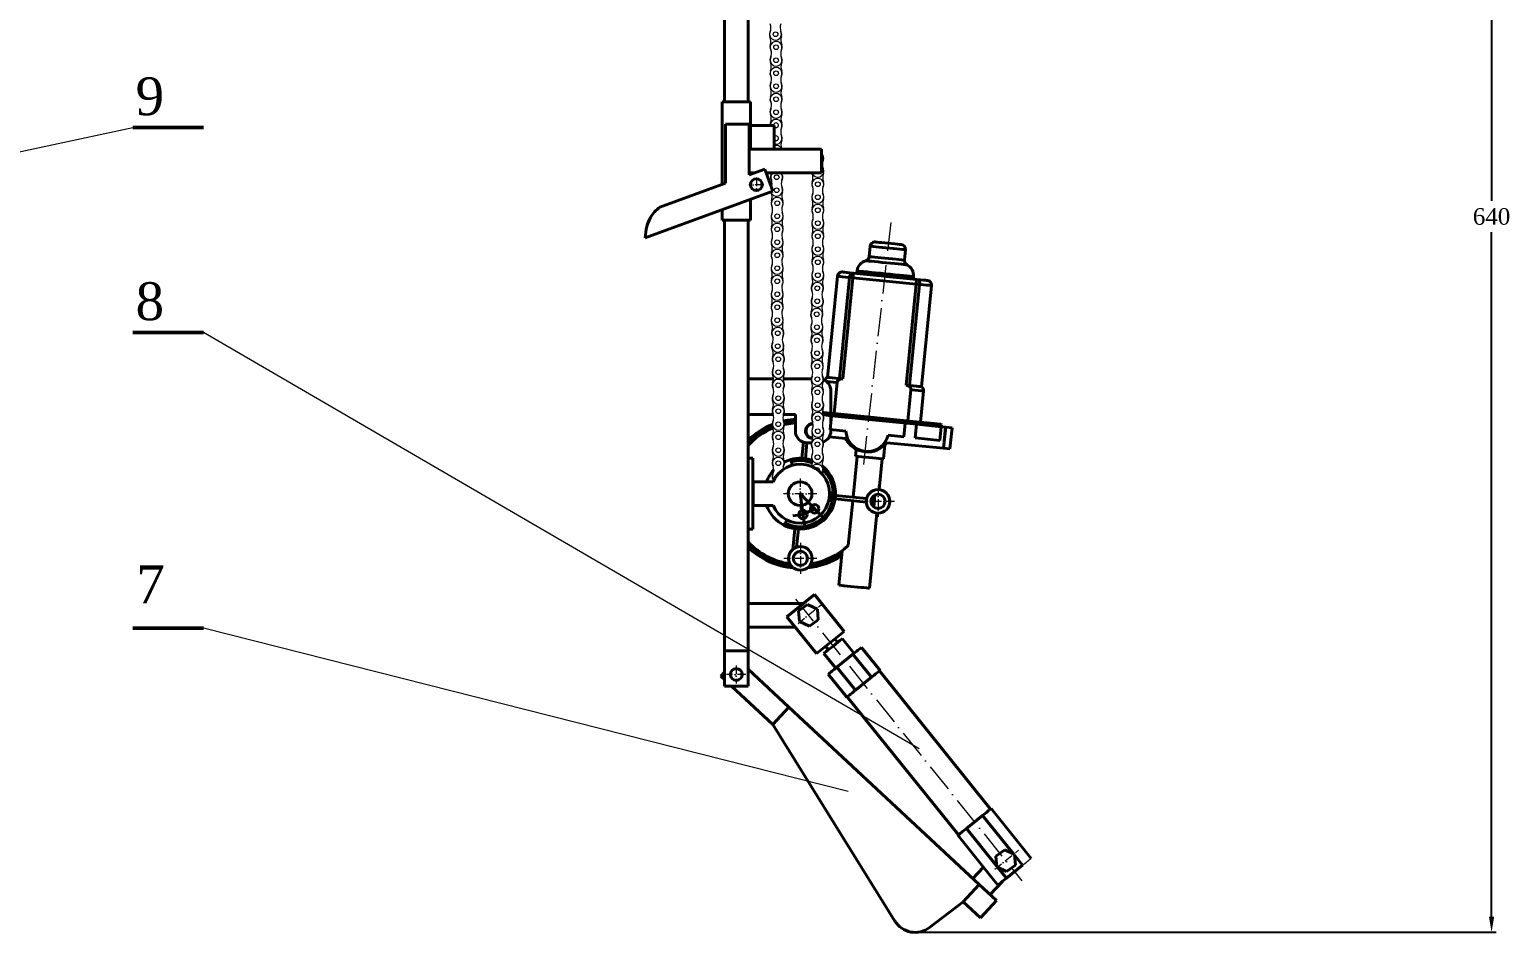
# Model space of a CAD drawing. Header units: millimetres. Extents: x -535 to 3636, y 24 to 870.
# Drawn here: x 1541.6 to 1854.7, y 413.3 to 604.3 of the extents above; entities that cross this region are included whole.
import ezdxf

# ---------------------------------------------------------------- set-up
doc = ezdxf.new("R2010")
doc.units = ezdxf.units.MM
doc.header["$PDMODE"] = 1
doc.header["$PDSIZE"] = -1
doc.linetypes.add('ACAD_ISO10W100', pattern=[18, 12, -3, 0, -3])
doc.linetypes.add('CENTERX2', pattern=[20.32, 12.7, -2.54, 2.54, -2.54])
doc.styles.get("Standard").update_dxf_attribs({"font": 'times_0.ttf'})
doc.dimstyles.new('ISO-25', dxfattribs={"dimtxt": 2.5, "dimasz": 2.5, "dimexe": 1.25, "dimexo": 0.625, "dimtad": 1, "dimtxsty": 'Standard', "dimcen": 2.5, "dimadec": 0, "dimazin": 0, "dimtfac": 1, "dimtmove": 0, "dimatfit": 3, "dimfxl": 1, "dimarcsym": 0})

# ---------------------------------------------------------------- blocks, each defined once
blk = doc.blocks.new('*D4')
at = {"color": 0, "lineweight": -2}
for p, q in [((1740.83, 716.11), (1851.76, 716.11)), ((1850.76, 712.8), (1850.76, 568.02)), ((1850.76, 416.62), (1850.76, 561.41)), ((1729.45, 413.32), (1851.76, 413.32))]:
    blk.add_line(p, q, dxfattribs=at)
at = {"color": 0, "lineweight": 15}
for points in [[(1850.21, 712.8), (1851.31, 712.8), (1850.76, 716.11)], [(1850.21, 416.62), (1851.31, 416.62), (1850.76, 413.32)]]:
    blk.add_solid(points, dxfattribs=at)
at = {"layer": 'Defpoints', "color": 0, "lineweight": 15}
for p in [(1739.83, 716.11), (1728.45, 413.32), (1850.76, 413.32)]:
    blk.add_point(p, dxfattribs=at)
at = {"color": 0, "lineweight": 15, "insert": (1850.76, 564.71), "char_height": 3.5, "attachment_point": 5}
blk.add_mtext('640', dxfattribs=at)

msp = doc.modelspace()

# ---------------------------------------------------------------- linework, layer by layer
at = {"color": 7, "linetype": 'Continuous', "lineweight": 40}
for p, q in [((1688.5463, 588.9556), (1688.5463, 712.8553)), ((1693.5463, 588.9556), (1693.5463, 647.8553)), ((1688.0463, 571.4772), (1688.0463, 588.9556)), ((1694.0463, 588.9556), (1688.0463, 588.9556)), ((1694.0463, 583.9556), (1694.0463, 588.9556)), ((1688.7963, 571.7502), (1688.7963, 584.2502)), ((1688.7963, 584.2502), (1693.7963, 584.2502)), ((1693.7963, 584.2502), (1693.7963, 573.5701)), ((1694.0463, 583.9556), (1694.0463, 578.9556)), ((1694.0463, 583.9556), (1699.0463, 583.9556)), ((1699.0463, 578.9556), (1699.0463, 583.9556)), ((1694.0463, 578.9556), (1699.0463, 578.9556)), ((1709.0463, 578.9556), (1699.0463, 578.9556)), ((1709.0463, 578.9556), (1709.0463, 573.9556)), ((1693.7963, 573.5701), (1697.0581, 574.7573)), ((1694.8555, 573.9556), (1694.0463, 573.9556)), ((1694.0463, 573.6611), (1694.0463, 573.9556)), ((1698.7682, 570.0588), (1697.0581, 574.7573)), ((1709.0463, 573.9556), (1697.3499, 573.9556)), ((1698.7682, 570.0588), (1671.7963, 560.2418)), ((1674.8763, 566.6837), (1688.7963, 571.7502)), ((1694.0463, 563.9556), (1694.0463, 568.3402)), ((1688.0463, 563.9556), (1688.0463, 566.1563)), ((1694.0463, 563.9556), (1688.0463, 563.9556)), ((1688.5463, 472.8553), (1688.5463, 563.9556)), ((1693.5463, 472.8553), (1693.5463, 563.9556)), ((1719.3683, 558.4396), (1719.1484, 556.2323)), ((1726.6115, 555.4889), (1726.8314, 557.6963)), ((1712.4553, 552.0936), (1710.3244, 530.6994)), ((1712.8583, 530.447), (1714.9892, 551.8412)), ((1715.7309, 551.7673), (1713.6, 530.3732)), ((1729.0812, 550.4376), (1715.7309, 551.7673)), ((1715.83, 552.7624), (1720.7638, 552.271)), ((1716.5855, 553.2022), (1716.5595, 552.941)), ((1724.2466, 551.9241), (1729.1803, 551.4327)), ((1728.5004, 551.7516), (1728.5264, 552.0129)), ((1726.9504, 529.0434), (1729.0812, 550.4376)), ((1729.8229, 550.3637), (1727.692, 528.9696)), ((1730.2259, 528.7172), (1732.3568, 550.1113)), ((1698.8986, 530.3553), (1693.5463, 530.3553)), ((1706.8932, 530.3553), (1700.9658, 530.3553)), ((1712.4016, 529.6222), (1711.7441, 523.0209)), ((1711.0463, 527.8553), (1711.0463, 523.0904)), ((1727.977, 528.0709), (1727.3196, 521.4696)), ((1729.9802, 521.2046), (1730.6377, 527.8059)), ((1709.5812, 523.2363), (1709.5317, 522.7388)), ((1711.7437, 523.0209), (1709.5812, 523.2363)), ((1711.7441, 523.0209), (1718.7857, 522.3196)), ((1698.8215, 522.8553), (1693.5463, 522.8553)), ((1703.5463, 522.8553), (1701.043, 522.8553)), ((1703.5463, 519.3553), (1703.5463, 522.8553)), ((1709.5317, 522.7388), (1711.2151, 522.5711)), ((1711.2151, 522.5711), (1710.9273, 519.6824)), ((1711.0463, 522.5879), (1711.0463, 520.8773)), ((1718.9849, 521.7972), (1711.2151, 522.5711)), ((1728.4877, 521.3532), (1718.7857, 522.3196)), ((1728.4381, 520.8557), (1718.9849, 521.7972)), ((1726.7548, 521.0233), (1726.467, 518.1346)), ((1728.4381, 520.8557), (1728.4877, 521.3532)), ((1729.1763, 520.7821), (1728.4381, 520.8557)), ((1732.9168, 520.9121), (1728.4877, 521.3532)), ((1729.1763, 520.7821), (1728.8885, 517.8934)), ((1734.3463, 520.2672), (1729.1763, 520.7821)), ((1732.8673, 520.4145), (1732.9168, 520.9121)), ((1734.0585, 517.3785), (1734.3463, 520.2672)), ((1734.4084, 520.261), (1734.458, 520.7586)), ((1735.3055, 520.1717), (1734.4084, 520.261)), ((1734.8595, 515.6938), (1735.3055, 520.1717)), ((1734.8874, 515.691), (1735.3334, 520.1689)), ((1735.3334, 520.1689), (1735.3055, 520.1717)), ((1736.685, 520.0343), (1735.3334, 520.1689)), ((1736.239, 515.5564), (1736.685, 520.0343)), ((1705.2533, 516.9844), (1704.9156, 513.5936)), ((1705.6619, 513.5193), (1705.9942, 516.8559)), ((1706.9386, 516.8553), (1706.0463, 516.8553)), ((1714.1646, 517.7551), (1710.7079, 518.0994)), ((1710.9273, 519.6824), (1714.2414, 519.3523)), ((1711.0463, 519.6705), (1711.0463, 519.3553)), ((1734.8595, 515.6938), (1722.9132, 516.8837)), ((1726.467, 518.1346), (1723.1529, 518.4647)), ((1728.8885, 517.8934), (1734.0585, 517.3785)), ((1694.5463, 513.6027), (1693.5463, 513.6027)), ((1694.5463, 513.6027), (1694.5463, 498.6027)), ((1715.7634, 505.3623), (1716.623, 513.9929)), ((1716.252, 514.0299), (1716.3805, 515.3197)), ((1722.1722, 513.4402), (1722.4663, 516.3937)), ((1734.8874, 515.691), (1734.8595, 515.6938)), ((1736.239, 515.5564), (1734.8874, 515.691)), ((1702.7064, 512.8565), (1702.575, 513.339)), ((1702.9035, 512.1329), (1702.7064, 512.8565)), ((1721.2744, 506.9489), (1721.9234, 513.465)), ((1698.8181, 508.6027), (1694.6296, 508.6027)), ((1694.6296, 508.6027), (1694.6296, 503.6027)), ((1711.9629, 504.9871), (1710.7172, 505.1112)), ((1710.7656, 505.4832), (1712.0094, 505.3594)), ((1710.7915, 505.8575), (1712.0372, 505.7334)), ((1711.9629, 504.9871), (1718.5299, 504.3331)), ((1718.6042, 505.0794), (1712.0372, 505.7334)), ((1714.7412, 495.0998), (1715.689, 504.616)), ((1694.6296, 503.6027), (1698.8181, 503.6027)), ((1719.1979, 486.1004), (1720.7788, 501.9735)), ((1694.5463, 498.6027), (1693.5463, 498.6027)), ((1701.1864, 499.3974), (1701.4104, 499.8444)), ((1701.4104, 499.8444), (1701.7464, 500.515)), ((1703.4308, 498.6861), (1702.995, 494.3109)), ((1703.7941, 494.7667), (1704.1771, 498.6118)), ((1713.456, 494.0355), (1712.7299, 486.7446)), ((1693.5463, 482.8553), (1705.2249, 482.8553)), ((1701.7362, 480.051), (1707.5817, 484.7499)), ((1706.1041, 482.6562), (1704.2109, 481.3336)), ((1708.1961, 481.6779), (1706.1041, 482.6562)), ((1713.8469, 476.9559), (1707.5817, 484.7499)), ((1708.0014, 472.2569), (1701.7362, 480.051)), ((1704.2109, 481.3336), (1704.4097, 479.0328)), ((1706.5016, 478.0545), (1708.3948, 479.377)), ((1708.3948, 479.377), (1708.1961, 481.6779)), ((1693.5463, 477.8553), (1703.5011, 477.8553)), ((1704.4097, 479.0328), (1706.5016, 478.0545)), ((1708.0014, 472.2569), (1713.8469, 476.9559)), ((1693.5463, 472.8553), (1688.5463, 472.8553)), ((1688.5463, 472.8553), (1688.5463, 465.3553)), ((1693.5463, 472.8553), (1693.5463, 465.3553)), ((1709.9499, 473.8233), (1710.5387, 473.0909)), ((1712.4872, 474.6572), (1711.8984, 475.3896)), ((1715.9675, 472.3227), (1713.4614, 475.4404)), ((1717.5263, 473.5758), (1721.4421, 468.7046)), ((1709.5644, 472.3077), (1712.0705, 469.1901)), ((1712.3203, 469.391), (1715.7177, 472.1219)), ((1715.7177, 472.1219), (1719.6335, 467.2506)), ((1688.5463, 468.3185), (1687.7727, 467.4878)), ((1687.7727, 467.4878), (1688.5463, 466.7673)), ((1693.5463, 468.9434), (1702.1574, 460.9242)), ((1710.5117, 467.9371), (1714.4275, 463.0658)), ((1712.3203, 469.391), (1716.2361, 464.5197)), ((1716.2361, 464.5197), (1719.6335, 467.2506)), ((1744.8394, 439.3987), (1721.3447, 468.6262)), ((1693.5463, 465.3553), (1688.5463, 465.3553)), ((1690.0625, 465.3553), (1698.7499, 457.2652)), ((1702.1574, 460.9242), (1698.7499, 457.2652)), ((1742.4071, 423.4414), (1702.1574, 460.9242)), ((1714.5249, 463.1441), (1738.0196, 433.9166)), ((1698.7499, 457.2652), (1724.6122, 415.6602)), ((1744.9368, 439.477), (1753.3949, 428.9551)), ((1739.7308, 435.2922), (1743.1282, 438.0231)), ((1739.7308, 435.2922), (1746.0955, 427.3745)), ((1743.1282, 438.0231), (1749.6448, 429.9164)), ((1737.9222, 433.8383), (1746.3803, 423.3164)), ((1747.8093, 430.7748), (1745.9161, 429.4522)), ((1745.9161, 429.4522), (1746.1148, 427.1514)), ((1749.9012, 429.7965), (1747.8093, 430.7748)), ((1750.1, 427.4956), (1749.9012, 429.7965)), ((1749.9205, 429.5734), (1751.5863, 427.5012)), ((1743.3265, 427.1152), (1741.0672, 424.6891)), ((1746.1148, 427.1514), (1748.2067, 426.1731)), ((1746.3712, 427.0315), (1748.1889, 424.7702)), ((1748.1889, 424.7702), (1751.5863, 427.5012)), ((1748.2067, 426.1731), (1750.1, 427.4956)), ((1742.4071, 423.4414), (1738.9995, 419.7823)), ((1746.0661, 420.0338), (1742.4071, 423.4414)), ((1747.3384, 424.0865), (1744.7263, 421.2816)), ((1731.9037, 414.334), (1738.9995, 419.7823)), ((1742.6586, 416.3747), (1738.9995, 419.7823)), ((1746.0661, 420.0338), (1742.6586, 416.3747))]:
    msp.add_line(p, q, dxfattribs=at)
at = {"color": 6, "lineweight": 15}
for p, q in [((1350.3188, 538.1347), (1563.4256, 583.546)), ((1714.7147, 443.1263), (1578.4256, 477.6524))]:
    msp.add_line(p, q, dxfattribs=at)
at = {"lineweight": 50}
for p, q in [((1563.4256, 583.546), (1578.4256, 583.546)), ((1578.4256, 540.182), (1563.4256, 540.182)), ((1578.4256, 477.6524), (1563.4256, 477.6524))]:
    msp.add_line(p, q, dxfattribs=at)
at = {"color": 7, "linetype": 'Continuous', "lineweight": 20}
for p, q in [((1700.6963, 578.9556), (1700.6766, 579.0075)), ((1707.092, 573.8024), (1707.041, 573.9556)), ((1698.3403, 569.903), (1698.4022, 569.737)), ((1698.5313, 571.0331), (1698.4562, 570.916))]:
    msp.add_line(p, q, dxfattribs=at)
at = {"color": 5, "linetype": 'ACAD_ISO10W100', "lineweight": 15, "ltscale": 0.15}
for p, q in [((1696.8545, 571.4556), (1693.7382, 571.4556)), ((1695.2963, 572.9053), (1695.2963, 570.0059)), ((1704.5498, 509.3391), (1704.5498, 502.8155)), ((1721.0266, 507.723), (1721.0266, 501.1995)), ((1708.0556, 506.0773), (1701.044, 506.0773)), ((1724.5324, 504.4612), (1717.5209, 504.4612)), ((1704.612, 495.666), (1704.612, 489.1425)), ((1708.1177, 492.4042), (1701.1062, 492.4042)), ((1704.1051, 478.6178), (1709.0145, 482.577)), ((1691.0463, 469.7503), (1691.0463, 465.9604)), ((1693.083, 467.8553), (1689.0097, 467.8553)), ((1745.7378, 426.6598), (1750.7586, 430.6838))]:
    msp.add_line(p, q, dxfattribs=at)
at = {"color": 5, "linetype": 'ACAD_ISO10W100', "lineweight": 15, "ltscale": 0.5}
for p, q in [((1723.7118, 563.4543), (1717.8925, 511.8167)), ((1703.572, 483.7845), (1751.435, 424.2116))]:
    msp.add_line(p, q, dxfattribs=at)
at = {"lineweight": 15}
msp.add_line((1720.5091, 559.331), (1725.9354, 558.7905), dxfattribs=at)
at = {"color": 6, "linetype": 'ByBlock', "lineweight": 15}
msp.add_line((1729.6947, 452.1462), (1578.4256, 540.182), dxfattribs=at)
at = {"color": 7, "linetype": 'CENTERX2', "lineweight": 40}
for p, q in [((1704.5463, 506.1027), (1705.0245, 502.5814)), ((1704.5463, 506.1027), (1707.0029, 503.535)), ((1705.1456, 501.6896), (1703.0148, 501.4003)), ((1705.0245, 502.5814), (1705.534, 498.8301)), ((1705.1456, 501.6896), (1707.6251, 502.8847)), ((1707.0029, 503.535), (1709.9466, 500.4582))]:
    msp.add_line(p, q, dxfattribs=at)
at = {"color": 8, "linetype": 'Continuous', "lineweight": 40}
for p, q in [((1711.3705, 504.5437), (1710.6176, 504.6186)), ((1710.791, 506.3601), (1711.544, 506.285))]:
    msp.add_line(p, q, dxfattribs=at)
at = {"color": 7, "linetype": 'Continuous', "lineweight": 20, "flags": 128}
for points in [[(1698.2655, 584.5075), (1698.1711, 584.0115), (1698.1727, 583.9556)], [(1699.2235, 578.9556), (1699.2797, 578.9831), (1699.471, 579.0211)], [(1699.471, 579.0211), (1699.6624, 578.9831), (1699.7185, 578.9556)], [(1700.7705, 573.5601), (1700.6866, 573.7716), (1700.6319, 573.9556)], [(1709.5317, 522.7388), (1709.4346, 522.7484), (1709.3919, 522.7527)], [(1707.8141, 511.4304), (1707.9261, 511.5016), (1708.1157, 511.5473)], [(1709.2037, 510.2706), (1709.2136, 510.3163), (1709.2715, 510.5253)], [(1698.8148, 509.1164), (1698.9217, 508.9154), (1698.9424, 508.8701)], [(1751.5863, 427.5012), (1751.8732, 427.7318), (1752.1462, 427.9513), (1752.4035, 428.1581), (1752.6432, 428.3508), (1752.8637, 428.528), (1753.0633, 428.6886), (1753.2408, 428.8313), (1753.3949, 428.9551)]]:
    msp.add_lwpolyline(points, dxfattribs=at)
at = {"color": 8, "linetype": 'Continuous', "lineweight": 40, "flags": 128}
for points in [[(1726.8314, 557.6963), (1726.7822, 557.7012), (1726.5663, 557.7227), (1726.1884, 557.7604), (1725.666, 557.8124), (1725.0236, 557.8764), (1724.2913, 557.9493), (1723.5033, 558.0278), (1722.6964, 558.1082), (1721.9083, 558.1867), (1721.176, 558.2596), (1720.5337, 558.3236), (1720.0113, 558.3756), (1719.6333, 558.4133), (1719.4175, 558.4348), (1719.3683, 558.4396)], [(1722.7874, 554.9312), (1721.9075, 555.0188), (1721.0636, 555.1029), (1720.2903, 555.1799), (1719.6192, 555.2467), (1719.0778, 555.3006), (1718.6883, 555.3394), (1718.4666, 555.3615), (1718.4162, 555.3665)], [(1719.1484, 556.2323), (1719.1976, 556.2274), (1719.4135, 556.2059), (1719.7914, 556.1682), (1720.3138, 556.1162), (1720.9562, 556.0522), (1721.6885, 555.9793), (1722.4765, 555.9008), (1723.2834, 555.8204), (1724.0715, 555.7419), (1724.8038, 555.669), (1725.4462, 555.605), (1725.9685, 555.553), (1726.3465, 555.5153), (1726.5624, 555.4938), (1726.6115, 555.4889)], [(1727.1586, 554.4958), (1727.1082, 554.5008), (1726.8865, 554.5229), (1726.497, 554.5617), (1725.9556, 554.6156), (1725.2846, 554.6824), (1724.5112, 554.7595), (1723.6673, 554.8435), (1722.7874, 554.9312)], [(1714.9892, 551.8412), (1714.1768, 551.9221), (1713.509, 551.9886), (1712.9977, 552.0395), (1712.6517, 552.074), (1712.4772, 552.0914), (1712.4553, 552.0936)], [(1716.5595, 552.941), (1716.5815, 552.9388), (1716.7562, 552.9214), (1717.1005, 552.8871), (1717.6043, 552.8369), (1718.2528, 552.7723), (1719.027, 552.6952), (1719.904, 552.6078), (1720.8582, 552.5128)], [(1728.5264, 552.0129), (1728.4357, 552.0219), (1728.1664, 552.0487), (1727.7265, 552.0925), (1727.1296, 552.152), (1726.3937, 552.2253), (1725.5412, 552.3102), (1724.598, 552.4041), (1723.5927, 552.5043), (1722.556, 552.6075), (1721.5192, 552.7108), (1720.514, 552.8109), (1719.5707, 552.9049), (1718.7182, 552.9898), (1717.9823, 553.0631), (1717.3854, 553.1225), (1716.9456, 553.1663), (1716.6762, 553.1932), (1716.5855, 553.2022), (1716.5855, 553.2022)], [(1724.2017, 552.1798), (1725.1559, 552.0847), (1726.0329, 551.9974), (1726.807, 551.9203), (1727.4556, 551.8557), (1727.9594, 551.8055), (1728.3037, 551.7712), (1728.4784, 551.7538), (1728.5004, 551.7516)], [(1732.3568, 550.1113), (1732.3349, 550.1135), (1732.1604, 550.1309), (1731.8144, 550.1654), (1731.3031, 550.2163), (1730.6353, 550.2828), (1729.8229, 550.3637)], [(1712.4016, 529.6222), (1711.5486, 529.7072), (1710.8475, 529.777), (1710.3106, 529.8305), (1710.0441, 529.857)], [(1730.6377, 527.8059), (1730.6147, 527.8082), (1730.4314, 527.8264), (1730.0681, 527.8626), (1729.5312, 527.9161), (1728.8301, 527.9859), (1727.977, 528.0709)]]:
    msp.add_lwpolyline(points, dxfattribs=at)
at = {"color": 7, "linetype": 'Continuous', "lineweight": 40, "flags": 128}
for points in [[(1720.4625, 559.3356), (1720.5557, 559.3263), (1720.8291, 559.2991), (1721.264, 559.2558), (1721.8307, 559.1993), (1722.4907, 559.1336), (1723.1989, 559.0631), (1723.9072, 558.9925), (1724.5672, 558.9268), (1725.1339, 558.8703), (1725.5688, 558.827), (1725.8422, 558.7998), (1725.9354, 558.7905)], [(1713.5495, 552.9895), (1713.6447, 552.98), (1713.9283, 552.9518), (1714.3943, 552.9054), (1715.0327, 552.8418), (1715.83, 552.7624)], [(1714.9892, 551.8412), (1715.0629, 551.8338), (1715.144, 551.8258), (1715.2316, 551.817), (1715.3246, 551.8078), (1715.4222, 551.798), (1715.5232, 551.788), (1715.6265, 551.7777), (1715.7309, 551.7673)], [(1715.83, 552.7624), (1715.8281, 552.7433), (1715.8225, 552.6866), (1715.8133, 552.5947), (1715.801, 552.4709), (1715.7859, 552.3201), (1715.7688, 552.1481), (1715.7502, 551.9614), (1715.7309, 551.7673)], [(1720.7638, 552.271), (1720.7779, 552.2744), (1720.7923, 552.2873), (1720.8067, 552.309), (1720.8203, 552.3389), (1720.8327, 552.3758), (1720.8434, 552.4181), (1720.8521, 552.4644), (1720.8582, 552.5128)], [(1724.2017, 552.1798), (1724.1982, 552.1311), (1724.1975, 552.0841), (1724.1996, 552.0404), (1724.2046, 552.0019), (1724.212, 551.9699), (1724.2218, 551.9457), (1724.2334, 551.9302), (1724.2466, 551.9241)], [(1729.0812, 550.4376), (1729.1006, 550.6317), (1729.1192, 550.8184), (1729.1363, 550.9904), (1729.1513, 551.1412), (1729.1636, 551.265), (1729.1728, 551.3569), (1729.1784, 551.4136), (1729.1803, 551.4327)], [(1729.1803, 551.4327), (1729.9777, 551.3533), (1730.6161, 551.2897), (1731.082, 551.2433), (1731.3656, 551.215), (1731.4609, 551.2055)], [(1729.0812, 550.4376), (1729.1857, 550.4272), (1729.2889, 550.4169), (1729.3899, 550.4068), (1729.4875, 550.3971), (1729.5806, 550.3879), (1729.6681, 550.3791), (1729.7492, 550.3711), (1729.8229, 550.3637)], [(1712.8583, 530.447), (1712.0459, 530.528), (1711.3782, 530.5944), (1710.8668, 530.6454), (1710.5208, 530.6799), (1710.3463, 530.6972), (1710.3244, 530.6994)], [(1713.6, 530.3732), (1713.4956, 530.3836), (1713.3923, 530.3938), (1713.2913, 530.4039), (1713.1938, 530.4136), (1713.1007, 530.4229), (1713.0131, 530.4316), (1712.932, 530.4397), (1712.8583, 530.447)], [(1727.692, 528.9696), (1727.6183, 528.9769), (1727.5372, 528.985), (1727.4497, 528.9937), (1727.3566, 529.003), (1727.259, 529.0127), (1727.1581, 529.0228), (1727.0548, 529.033), (1726.9504, 529.0434)], [(1730.2259, 528.7172), (1730.2041, 528.7194), (1730.0295, 528.7368), (1729.6835, 528.7712), (1729.1722, 528.8222), (1728.5044, 528.8886), (1727.692, 528.9696)], [(1709.2944, 523.2649), (1709.3048, 523.2638), (1709.3908, 523.2553), (1709.4842, 523.246), (1709.5812, 523.2363)], [(1701.0219, 521.4897), (1701.8832, 521.6619), (1703.5463, 521.8565)], [(1701.1962, 521.0847), (1702.2401, 521.2804), (1703.5463, 521.4221)], [(1701.2313, 520.7318), (1702.5044, 520.963), (1703.5463, 521.0693)], [(1734.458, 520.7586), (1734.4055, 520.7638), (1734.2062, 520.7836), (1733.8732, 520.8168), (1733.4321, 520.8607), (1732.9168, 520.9121)], [(1722.1722, 513.4402), (1722.162, 513.4412), (1722.0131, 513.456), (1721.6938, 513.4878), (1721.2204, 513.535), (1720.6171, 513.5951), (1719.915, 513.665), (1719.15, 513.7412), (1718.3614, 513.8198), (1717.5896, 513.8966), (1716.8743, 513.9679), (1716.252, 514.0299)], [(1702.575, 513.339), (1701.4422, 512.9302), (1701.1546, 512.792)], [(1719.8837, 505.4327), (1719.7918, 504.2971), (1719.7145, 503.7343)], [(1715.9639, 486.4225), (1715.218, 486.4968), (1714.5124, 486.5671), (1713.8851, 486.6295), (1713.3698, 486.6808), (1712.9943, 486.7182), (1712.779, 486.7397), (1712.7299, 486.7446)], [(1719.1979, 486.1004), (1719.1487, 486.1053), (1718.9334, 486.1267), (1718.5579, 486.1641), (1718.0426, 486.2154), (1717.4153, 486.2779), (1716.7097, 486.3482), (1715.9639, 486.4225)], [(1709.5644, 472.3077), (1709.6052, 472.3405), (1709.7829, 472.4833), (1710.0889, 472.7293), (1710.5005, 473.0602), (1710.9872, 473.4514), (1711.5129, 473.874)], [(1711.5129, 473.874), (1712.0386, 474.2966), (1712.5253, 474.6879), (1712.9369, 475.0187), (1713.243, 475.2647), (1713.4206, 475.4076), (1713.4614, 475.4404)], [(1715.7177, 472.1219), (1716.0046, 472.3525), (1716.2776, 472.572), (1716.5349, 472.7789), (1716.7746, 472.9715), (1716.9951, 473.1488), (1717.1947, 473.3093), (1717.3722, 473.4519), (1717.5263, 473.5758)], [(1710.5117, 467.9371), (1710.6658, 468.0609), (1710.8433, 468.2036), (1711.043, 468.3641), (1711.2634, 468.5413), (1711.5031, 468.734), (1711.7604, 468.9408), (1712.0334, 469.1603), (1712.3203, 469.391)], [(1719.6335, 467.2506), (1719.9204, 467.4813), (1720.1934, 467.7008), (1720.4507, 467.9076), (1720.6904, 468.1003), (1720.9108, 468.2775), (1721.1105, 468.438), (1721.288, 468.5807), (1721.4421, 468.7046)], [(1714.4275, 463.0658), (1714.5816, 463.1897), (1714.7591, 463.3324), (1714.9587, 463.4929), (1715.1792, 463.6701), (1715.4189, 463.8628), (1715.6762, 464.0696), (1715.9492, 464.2891), (1716.2361, 464.5197)], [(1743.1282, 438.0231), (1743.4151, 438.2538), (1743.6881, 438.4733), (1743.9454, 438.6801), (1744.1851, 438.8728), (1744.4055, 439.05), (1744.6052, 439.2105), (1744.7827, 439.3531), (1744.9368, 439.477)], [(1737.9222, 433.8383), (1738.0763, 433.9621), (1738.2538, 434.1048), (1738.4534, 434.2653), (1738.6739, 434.4426), (1738.9136, 434.6352), (1739.1709, 434.8421), (1739.4439, 435.0615), (1739.7308, 435.2922)], [(1746.3803, 423.3164), (1746.5344, 423.4402), (1746.7119, 423.5829), (1746.9115, 423.7434), (1747.132, 423.9206), (1747.3717, 424.1133), (1747.629, 424.3201), (1747.902, 424.5396), (1748.1889, 424.7702)]]:
    msp.add_lwpolyline(points, dxfattribs=at)
at = {"color": 7, "linetype": 'Continuous', "lineweight": 20}
for centre in [(1699.3557, 603.2687), (1699.471, 600.5211), (1699.471, 597.7711), (1699.471, 595.0211), (1699.471, 592.2711), (1699.471, 589.5211), (1699.471, 586.7711), (1699.5863, 573.0236), (1699.5863, 570.2736), (1708.2976, 571.5388), (1699.7016, 567.526), (1708.2976, 568.7888), (1699.7016, 564.776), (1708.2976, 566.0388), (1708.2976, 563.2888), (1699.7016, 562.026), (1708.2976, 560.5388), (1699.7016, 559.276), (1708.2976, 557.7888), (1699.7016, 556.526), (1699.7016, 553.776), (1708.2976, 555.0388), (1699.7016, 551.026), (1708.2976, 552.2888), (1699.7016, 548.276), (1708.1823, 549.5412), (1699.7016, 545.526), (1708.1823, 546.7912), (1699.7016, 542.776), (1708.067, 544.0436), (1708.0919, 541.2937), (1699.8169, 540.0284), (1708.1169, 538.5438), (1699.8169, 537.2784), (1708.1419, 535.7939), (1699.9322, 534.5308), (1708.1668, 533.044), (1699.9322, 531.7808), (1699.9322, 529.0308), (1708.1918, 530.2942), (1699.9322, 526.2808), (1708.2168, 527.5443), (1699.9322, 523.5308), (1708.2417, 524.7944), (1699.9322, 520.7808), (1708.2667, 522.0445), (1708.2916, 519.2946), (1699.9322, 518.0308), (1708.2013, 516.5461), (1699.9322, 515.2808), (1708.2263, 513.7962), (1699.9322, 512.5308)]:
    msp.add_circle(centre, 0.5, dxfattribs=at)
at = {"color": 7, "linetype": 'Continuous', "lineweight": 40}
for centre, radius in [((1695.2963, 571.4556), 1.25), ((1704.5463, 506.1027), 2.5078), ((1721.0266, 504.4612), 2.5), ((1721.0266, 504.4612), 1.5), ((1705.1456, 501.6896), 0.9), ((1707.6251, 502.8847), 0.9), ((1704.612, 492.4042), 2.5), ((1704.612, 492.4042), 1.5), ((1691.0463, 467.8553), 1.25)]:
    msp.add_circle(centre, radius, dxfattribs=at)
at = {"color": 7, "linetype": 'Continuous', "lineweight": 20}
for centre, radius, start, end in [((1696.1038, 604.6504), 2.2833, 336.98112, 20.524828), ((1702.6077, 604.6504), 2.2833, 159.475172, 203.01888), ((1699.3557, 603.2687), 1.3, 144.250601, 204.374685), ((1699.3557, 603.2687), 1.25, 156.98112, 23.01888), ((1696.0083, 601.752), 2.375, 340.431153, 24.374685), ((1699.471, 600.5211), 1.25, 332.984782, 207.015218), ((1699.3557, 603.2687), 1.3, 340.431153, 35.749399), ((1702.8185, 602.0378), 2.375, 160.431153, 204.374685), ((1699.471, 600.5211), 1.3, 160.431153, 216.198881), ((1699.471, 597.7711), 1.3, 144.250601, 201.971766), ((1699.471, 597.7711), 1.25, 156.98112, 23.01888), ((1696.219, 599.1528), 2.2833, 336.98112, 20.524828), ((1702.723, 599.1528), 2.2833, 159.475172, 203.01888), ((1699.471, 600.5211), 1.3, 323.801119, 24.374685), ((1699.471, 597.7711), 1.3, 338.028234, 35.749399), ((1699.471, 595.0211), 1.3, 158.028234, 216.198881), ((1699.471, 595.0211), 1.25, 332.984782, 207.015218), ((1696.063, 596.3961), 2.375, 338.028234, 21.971766), ((1702.8791, 596.3961), 2.375, 158.028234, 201.971766), ((1699.471, 595.0211), 1.3, 323.801119, 21.971766), ((1699.471, 592.2711), 1.3, 144.250601, 201.971766), ((1699.471, 592.2711), 1.25, 156.98112, 23.01888), ((1696.219, 593.6528), 2.2833, 336.98112, 20.524828), ((1702.723, 593.6528), 2.2833, 159.475172, 203.01888), ((1699.471, 592.2711), 1.3, 338.028234, 35.749399), ((1699.471, 589.5211), 1.3, 158.028234, 216.198881), ((1699.471, 589.5211), 1.25, 332.984782, 207.015218), ((1696.063, 590.8961), 2.375, 338.028234, 21.971766), ((1696.219, 588.1528), 2.2833, 336.98112, 20.524828), ((1702.723, 588.1528), 2.2833, 159.475172, 203.01888), ((1702.8791, 590.8961), 2.375, 158.028234, 201.971766), ((1699.471, 589.5211), 1.3, 323.801119, 21.971766), ((1699.471, 586.7711), 1.3, 144.250601, 201.971766), ((1699.471, 586.7711), 1.25, 156.98112, 23.01888), ((1696.063, 585.3961), 2.375, 338.028234, 21.971766), ((1702.8791, 585.3961), 2.375, 158.028234, 201.971766), ((1699.471, 586.7711), 1.3, 338.028234, 35.749399), ((1699.471, 584.0211), 1.25, 332.984782, 183.006268), ((1699.471, 584.0211), 0.5, 90, 187.533914), ((1699.471, 584.0211), 0.5, 211.854964, 90), ((1702.723, 582.6528), 2.2833, 159.475172, 203.01888), ((1699.471, 584.0211), 1.3, 323.801119, 21.971766), ((1699.471, 581.2711), 0.5, 211.854964, 90), ((1699.471, 581.2711), 0.5, 90, 148.145036), ((1699.471, 581.2711), 1.25, 250.138069, 23.01888), ((1699.471, 578.5211), 1.25, 20.337828, 109.861931), ((1702.8791, 579.8961), 2.375, 158.028234, 201.971766), ((1699.471, 581.2711), 1.3, 338.028234, 35.749399), ((1708.2976, 577.0388), 1.25, 336.98112, 53.200932), ((1711.5496, 575.6571), 2.2833, 156.98112, 200.524828), ((1699.5863, 573.0236), 1.3, 160.431153, 216.198881), ((1699.5863, 573.0236), 1.25, 131.787592, 207.015218), ((1696.1236, 574.2545), 2.375, 340.431153, 352.770573), ((1699.5863, 573.0236), 1.25, 332.984782, 48.212408), ((1699.5863, 573.0236), 1.3, 323.801119, 24.374685), ((1704.8895, 572.9138), 2.375, 338.028234, 21.971766), ((1708.2976, 574.2888), 1.25, 195.458415, 27.015218), ((1708.2976, 574.2888), 0.5, 221.785769, 270), ((1708.2976, 574.2888), 0.5, 270, 318.214231), ((1711.7057, 572.9138), 2.375, 158.028234, 201.971766), ((1708.2976, 574.2888), 1.3, 338.028234, 36.198881), ((1699.5863, 570.2736), 1.25, 196.422234, 23.01888), ((1696.3343, 571.6552), 2.2833, 339.685868, 20.524828), ((1702.8383, 571.6552), 2.2833, 159.475172, 203.01888), ((1699.5863, 570.2736), 1.3, 340.431153, 35.749399), ((1708.2976, 571.5388), 1.3, 158.028234, 215.749399), ((1708.2976, 571.5388), 1.25, 336.98112, 203.01888), ((1705.0456, 570.1571), 2.2833, 339.475172, 23.01888), ((1711.5496, 570.1571), 2.2833, 156.98112, 200.524828), ((1708.2976, 571.5388), 1.3, 324.250601, 21.971766), ((1699.7016, 567.526), 1.3, 160.431153, 216.198881), ((1696.2389, 568.7569), 2.375, 340.431153, 24.374685), ((1699.7016, 567.526), 1.25, 332.984782, 207.015218), ((1696.4496, 566.1576), 2.2833, 336.98112, 20.524828), ((1702.9536, 566.1576), 2.2833, 159.475172, 203.01888), ((1703.0491, 569.0427), 2.375, 160.431153, 204.374685), ((1699.7016, 567.526), 1.3, 323.801118, 24.374685), ((1708.2976, 568.7888), 1.3, 143.801119, 201.971766), ((1708.2976, 568.7888), 1.25, 152.984782, 27.015218), ((1708.2976, 566.0388), 1.25, 336.98112, 203.01888), ((1704.8895, 567.4138), 2.375, 338.028234, 21.971766), ((1711.7057, 567.4138), 2.375, 158.028234, 201.971766), ((1708.2976, 568.7888), 1.3, 338.028234, 36.198882), ((1699.7016, 564.776), 1.3, 144.250601, 201.971766), ((1699.7016, 564.776), 1.25, 156.98112, 23.01888), ((1696.2936, 563.401), 2.375, 338.028234, 21.971766), ((1703.1097, 563.401), 2.375, 158.028234, 201.971766), ((1699.7016, 564.776), 1.3, 338.028234, 35.749399), ((1708.2976, 566.0388), 1.3, 158.028234, 215.749399), ((1708.2976, 563.2888), 1.3, 143.801119, 201.971766), ((1708.2976, 563.2888), 1.25, 152.984782, 27.015218), ((1705.0456, 564.6571), 2.2833, 339.475172, 23.01888), ((1711.5496, 564.6571), 2.2833, 156.98112, 200.524828), ((1708.2976, 563.2888), 1.3, 338.028234, 36.198881), ((1708.2976, 566.0388), 1.3, 324.250601, 21.971766), ((1699.7016, 562.026), 1.3, 158.028234, 216.198881), ((1699.7016, 562.026), 1.25, 332.984782, 207.015218), ((1696.4496, 560.6576), 2.2833, 336.98112, 20.524828), ((1702.9536, 560.6576), 2.2833, 159.475172, 203.01888), ((1699.7016, 562.026), 1.3, 323.801119, 21.971766), ((1708.2976, 560.5388), 1.3, 158.028234, 215.749399), ((1708.2976, 560.5388), 1.25, 336.98112, 203.01888), ((1704.8895, 561.9138), 2.375, 338.028234, 21.971766), ((1711.7057, 561.9138), 2.375, 158.028234, 201.971766), ((1708.2976, 560.5388), 1.3, 324.250601, 21.971766), ((1699.7016, 559.276), 1.3, 144.250601, 201.971766), ((1699.7016, 559.276), 1.25, 156.98112, 23.01888), ((1699.7016, 556.526), 1.25, 332.984782, 207.015218), ((1696.2936, 557.901), 2.375, 338.028234, 21.971766), ((1703.1097, 557.901), 2.375, 158.028234, 201.971766), ((1699.7016, 559.276), 1.3, 338.028234, 35.749399), ((1708.2976, 557.7888), 1.3, 143.801119, 201.971766), ((1708.2976, 557.7888), 1.25, 152.984782, 27.015218), ((1705.0456, 559.1571), 2.2833, 339.475172, 23.01888), ((1711.5496, 559.1571), 2.2833, 156.98112, 200.524828), ((1708.2976, 557.7888), 1.3, 338.028234, 36.198881), ((1699.7016, 556.526), 1.3, 158.028234, 216.198882), ((1699.7016, 553.776), 1.3, 144.250602, 201.971766), ((1699.7016, 553.776), 1.25, 156.98112, 23.01888), ((1696.4496, 555.1576), 2.2833, 336.98112, 20.524828), ((1702.9536, 555.1576), 2.2833, 159.475172, 203.01888), ((1699.7016, 556.526), 1.3, 323.801119, 21.971766), ((1699.7016, 553.776), 1.3, 338.028234, 35.749399), ((1708.2976, 555.0388), 1.3, 158.028234, 215.749399), ((1708.2976, 555.0388), 1.25, 336.98112, 203.01888), ((1704.8895, 556.4138), 2.375, 338.028234, 21.971766), ((1705.0456, 553.6571), 2.2833, 339.475172, 23.01888), ((1711.5496, 553.6571), 2.2833, 156.98112, 200.524828), ((1711.7057, 556.4138), 2.375, 158.028234, 201.971766), ((1708.2976, 555.0388), 1.3, 324.250601, 21.971766), ((1699.7016, 551.026), 1.3, 158.028234, 216.198881), ((1699.7016, 551.026), 1.25, 332.984782, 207.015218), ((1696.2936, 552.401), 2.375, 338.028234, 21.971766), ((1703.1097, 552.401), 2.375, 158.028234, 201.971766), ((1699.7016, 551.026), 1.3, 323.801119, 21.971766), ((1708.2976, 552.2888), 1.3, 143.801119, 199.568847), ((1704.8348, 551.0579), 2.375, 335.625315, 19.568847), ((1708.2976, 552.2888), 1.25, 152.984782, 27.015218), ((1711.645, 550.7721), 2.375, 155.625315, 199.568847), ((1708.2976, 552.2888), 1.3, 335.625315, 36.198881), ((1699.7016, 548.276), 1.3, 144.250601, 201.971766), ((1699.7016, 548.276), 1.25, 156.98112, 23.01888), ((1696.4496, 549.6576), 2.2833, 336.98112, 20.524828), ((1702.9536, 549.6576), 2.2833, 159.475172, 203.01888), ((1699.7016, 548.276), 1.3, 338.028234, 35.749399), ((1708.1823, 549.5412), 1.3, 155.625315, 215.749399), ((1708.1823, 549.5412), 1.25, 336.98112, 203.01888), ((1704.9303, 548.1595), 2.2833, 339.475172, 23.01888), ((1711.4343, 548.1595), 2.2833, 156.98112, 200.524828), ((1708.1823, 549.5412), 1.3, 324.250601, 19.568847), ((1699.7016, 545.526), 1.3, 158.028234, 216.198881), ((1699.7016, 545.526), 1.25, 332.984782, 207.015218), ((1696.2936, 546.901), 2.375, 338.028234, 21.971766), ((1696.4496, 544.1576), 2.2833, 336.98112, 20.524828), ((1702.9536, 544.1576), 2.2833, 159.475172, 203.01888), ((1703.1097, 546.901), 2.375, 158.028234, 201.971766), ((1699.7016, 545.526), 1.3, 323.801119, 21.971766), ((1708.067, 544.0436), 1.25, 337.501207, 203.538966), ((1708.1823, 546.7912), 1.3, 143.801119, 199.568847), ((1704.7196, 545.5603), 2.375, 335.625315, 19.568847), ((1708.1823, 546.7912), 1.25, 152.984782, 27.015218), ((1711.5297, 545.2745), 2.375, 155.625315, 199.568847), ((1708.1823, 546.7912), 1.3, 335.625315, 36.198881), ((1699.7016, 542.776), 1.3, 144.250601, 204.374685), ((1699.7016, 542.776), 1.25, 156.98112, 23.01888), ((1696.3542, 541.2593), 2.375, 340.431153, 24.374685), ((1699.7016, 542.776), 1.3, 340.431153, 35.749398), ((1703.1644, 541.5451), 2.375, 160.431153, 204.374685), ((1708.067, 544.0436), 1.3, 155.625315, 216.269486), ((1708.0919, 541.2937), 1.3, 144.321206, 202.491853), ((1708.0919, 541.2937), 1.25, 153.504869, 27.535305), ((1704.8277, 542.6325), 2.2833, 339.995259, 23.538966), ((1711.3314, 542.6915), 2.2833, 157.501207, 201.044915), ((1708.067, 544.0436), 1.3, 324.770688, 19.568847), ((1708.0919, 541.2937), 1.3, 338.54832, 36.718968), ((1699.8169, 540.0284), 1.3, 160.431153, 216.198881), ((1699.8169, 540.0284), 1.25, 332.984782, 207.015218), ((1696.5649, 538.66), 2.2833, 336.98112, 20.524828), ((1703.0689, 538.66), 2.2833, 159.475172, 203.01888), ((1699.8169, 540.0284), 1.3, 323.801118, 24.374685), ((1708.1169, 538.5438), 1.3, 158.54832, 216.269486), ((1708.1169, 538.5438), 1.25, 337.501207, 203.538966), ((1704.6965, 539.8878), 2.375, 338.54832, 22.491853), ((1711.5124, 539.9497), 2.375, 158.54832, 202.491853), ((1708.1169, 538.5438), 1.3, 324.770688, 22.491853), ((1699.8169, 537.2784), 1.3, 144.250601, 204.374685), ((1699.8169, 537.2784), 1.25, 156.98112, 23.01888), ((1696.4695, 535.7617), 2.375, 340.431153, 24.374685), ((1699.9322, 534.5308), 1.25, 332.984782, 207.015218), ((1699.8169, 537.2784), 1.3, 340.431153, 35.749399), ((1703.2797, 536.0475), 2.375, 160.431153, 204.374685), ((1708.1419, 535.7939), 1.3, 144.321205, 202.491853), ((1708.1419, 535.7939), 1.25, 153.504869, 27.535305), ((1704.8776, 537.1327), 2.2833, 339.995259, 23.538966), ((1711.3813, 537.1917), 2.2833, 157.501207, 201.044915), ((1708.1419, 535.7939), 1.3, 338.54832, 36.718968), ((1699.9322, 534.5308), 1.3, 160.431153, 216.198881), ((1699.9322, 531.7808), 1.3, 144.250601, 201.971766), ((1696.6802, 533.1625), 2.2833, 336.98112, 20.524828), ((1703.1842, 533.1625), 2.2833, 159.475172, 203.01888), ((1699.9322, 534.5308), 1.3, 323.801119, 24.374685), ((1699.9322, 531.7808), 1.3, 338.028234, 35.749399), ((1708.1668, 533.044), 1.3, 158.54832, 216.269485), ((1708.1668, 533.044), 1.25, 337.501207, 203.538966), ((1704.7464, 534.3881), 2.375, 338.54832, 22.491853), ((1704.9275, 531.6329), 2.2833, 339.995259, 23.538966), ((1711.4312, 531.692), 2.2833, 157.501207, 201.044915), ((1711.5623, 534.4499), 2.375, 158.54832, 202.491853), ((1708.1668, 533.044), 1.3, 324.770687, 22.491853), ((1699.9322, 529.0308), 1.3, 158.028234, 216.198881), ((1699.9322, 531.7808), 1.25, 156.98112, 23.01888), ((1699.9322, 529.0308), 1.25, 332.984782, 207.015218), ((1696.5242, 530.4058), 2.375, 338.028234, 21.971766), ((1703.3403, 530.4058), 2.375, 158.028234, 201.971766), ((1699.9322, 529.0308), 1.3, 323.801119, 21.971766), ((1708.1918, 530.2942), 1.3, 144.321206, 202.491853), ((1708.1918, 530.2942), 1.25, 153.504869, 27.535305), ((1704.7963, 528.8883), 2.375, 338.54832, 22.491853), ((1708.1918, 530.2942), 1.3, 338.54832, 36.718969), ((1711.6122, 528.9501), 2.375, 158.54832, 202.491853), ((1699.9322, 526.2808), 1.3, 144.250601, 201.971766), ((1699.9322, 526.2808), 1.25, 156.98112, 23.01888), ((1696.6802, 527.6625), 2.2833, 336.98112, 20.524828), ((1703.1842, 527.6625), 2.2833, 159.475172, 203.01888), ((1699.9322, 526.2808), 1.3, 338.028234, 35.749398), ((1708.2168, 527.5443), 1.3, 158.54832, 216.269486), ((1708.2168, 527.5443), 1.25, 337.501207, 203.538966), ((1704.9774, 526.1332), 2.2833, 339.995259, 23.538966), ((1711.4812, 526.1922), 2.2833, 157.501207, 201.044915), ((1708.2168, 527.5443), 1.3, 324.770688, 22.491853), ((1699.9322, 523.5308), 1.3, 158.028234, 216.198881), ((1699.9322, 523.5308), 1.25, 332.984782, 207.015218), ((1696.5242, 524.9058), 2.375, 338.028234, 21.971766), ((1696.6802, 522.1625), 2.2833, 336.98112, 20.524828), ((1703.1842, 522.1625), 2.2833, 159.475172, 203.01888), ((1703.3403, 524.9058), 2.375, 158.028234, 201.971766), ((1699.9322, 523.5308), 1.3, 323.801119, 21.971766), ((1708.2417, 524.7944), 1.3, 144.321206, 202.491853), ((1708.2417, 524.7944), 1.25, 153.504869, 27.535305), ((1708.2667, 522.0445), 1.25, 337.501207, 203.538966), ((1704.8463, 523.3885), 2.375, 338.54832, 22.491853), ((1708.2417, 524.7944), 1.3, 338.54832, 36.718968), ((1711.6621, 523.4504), 2.375, 158.54832, 202.491853), ((1699.9322, 520.7808), 1.3, 144.250601, 201.971766), ((1699.9322, 520.7808), 1.25, 156.98112, 23.01888), ((1696.5242, 519.4058), 2.375, 338.028234, 21.971766), ((1703.3403, 519.4058), 2.375, 158.028234, 201.971766), ((1699.9322, 520.7808), 1.3, 338.028234, 35.749399), ((1708.2667, 522.0445), 1.3, 158.54832, 216.269485), ((1708.2916, 519.2946), 1.3, 144.321206, 200.088934), ((1708.2916, 519.2946), 1.25, 153.504869, 27.535305), ((1705.0274, 520.6334), 2.2833, 339.995259, 23.538966), ((1711.5311, 520.6924), 2.2833, 157.501207, 201.044915), ((1708.2667, 522.0445), 1.3, 324.770688, 22.491853), ((1708.2916, 519.2946), 1.3, 336.145401, 36.718968), ((1699.9322, 518.0308), 1.3, 158.028234, 216.198881), ((1699.9322, 518.0308), 1.25, 332.984782, 207.015218), ((1696.6802, 516.6625), 2.2833, 336.98112, 20.524828), ((1703.1842, 516.6625), 2.2833, 159.475172, 203.01888), ((1699.9322, 518.0308), 1.3, 323.801119, 21.971766), ((1708.2013, 516.5461), 1.3, 156.145401, 216.269486), ((1708.2013, 516.5461), 1.25, 337.501207, 203.538966), ((1704.8402, 518.0323), 2.375, 336.145401, 20.088934), ((1708.2013, 516.5461), 1.3, 324.770688, 20.088934), ((1711.6527, 517.8084), 2.375, 156.145401, 200.088934), ((1699.9322, 515.2808), 1.3, 144.250602, 201.971766), ((1699.9322, 515.2808), 1.25, 156.98112, 23.01888), ((1699.9322, 512.5308), 1.25, 332.984782, 207.015218), ((1696.5242, 513.9058), 2.375, 338.028234, 21.971766), ((1703.3403, 513.9058), 2.375, 158.028234, 201.971766), ((1699.9322, 515.2808), 1.3, 338.028234, 35.749399), ((1708.2263, 513.7962), 1.3, 144.321206, 200.088934), ((1708.2263, 513.7962), 1.25, 153.504869, 27.535305), ((1704.962, 515.135), 2.2833, 339.995259, 23.538966), ((1711.4657, 515.194), 2.2833, 157.501207, 201.044915), ((1708.2263, 513.7962), 1.3, 336.145401, 36.718967), ((1699.9322, 512.5308), 1.3, 158.028234, 216.198881), ((1699.9322, 509.7808), 1.3, 144.250601, 210.736402), ((1696.6802, 511.1625), 2.2833, 336.98112, 20.524828), ((1703.1842, 511.1625), 2.2833, 159.475172, 179.57321), ((1699.9322, 512.5308), 1.3, 323.801118, 21.971766), ((1704.7748, 512.5339), 2.375, 342.810736, 20.088934), ((1708.1359, 511.0477), 1.25, 335.294708, 143.416293), ((1708.1359, 511.0477), 0.5, 337.988814, 92.309926), ((1711.5873, 512.31), 2.375, 156.145401, 200.088934), ((1708.1359, 511.0477), 1.3, 326.111045, 20.088934), ((1699.9322, 509.7808), 1.25, 156.98112, 220.967303), ((1699.9322, 509.7808), 0.5, 94.03823, 188.841971)]:
    msp.add_arc(centre, radius, start, end, dxfattribs=at)
at = {"color": 7, "linetype": 'Continuous', "lineweight": 40}
for centre, radius, start, end in [((1720.3634, 558.3405), 1, 84.312033, 174.312033), ((1725.8363, 557.7954), 1, 354.312033, 84.312033), ((1719.0732, 552.9544), 2.5, 105.236865, 174.312033), ((1718.1534, 556.3314), 1, 285.236865, 354.312033), ((1727.6066, 555.3898), 1, 174.312033, 243.3872), ((1726.0387, 552.2606), 2.5, 354.312033, 63.3872), ((1713.4504, 551.9944), 1, 84.312033, 174.312033), ((1715.8902, 551.8631), 0.9013, 93.831571, 181.394038), ((1716.3107, 552.9657), 0.25, 264.312033, 354.312033), ((1728.7492, 551.7269), 0.25, 174.312033, 264.312033), ((1728.9439, 550.5629), 0.9013, 347.231881, 74.790607), ((1731.3617, 550.2105), 1, 354.312033, 84.312033), ((1708.5463, 527.8553), 2.5, 0, 67.921295), ((1710.7361, 529.7881), 1, 114.312033, 165.600358), ((1713.4955, 529.5554), 1.0959, 125.551894, 176.505485), ((1726.8914, 528.2211), 1.096, 352.119624, 43.07072), ((1729.6426, 527.905), 1, 354.312033, 54.312033), ((1711.7439, 523.0204), 0.000603, 64.384516, 107.987335), ((1704.5463, 506.1027), 15.7855, 112.000297, 134.174136), ((1704.5463, 506.1027), 15.352, 112.296852, 135.767979), ((1704.5463, 506.1027), 15, 112.397523, 137.166572), ((1707.2963, 519.3553), 1.5992, 90.298954, 266.526621), ((1707.2963, 519.3553), 1.5, 89.86491, 266.65468), ((1740.1109, 577.7518), 57.7729, 264.273395, 264.335341), ((1706.0463, 519.3553), 2.5, 180, 270), ((1708.5463, 519.3553), 2.5, 290.343494, 0), ((1704.5463, 506.1027), 15, 49.372722, 51.08985), ((1718.8223, 520.1652), 5.2443, 207.359281, 321.264784), ((1718.7611, 519.5498), 4.524, 182.50221, 346.121855), ((1704.5463, 506.1027), 7.5, 70.387726, 105.239282), ((1704.5463, 506.1027), 15, 37.913341, 39.763979), ((1704.5463, 506.1027), 7.5, 138.111862, 160.528779), ((1704.5463, 506.1027), 6.25, 203.578178, 156.421822), ((1704.5463, 506.1027), 7, 68.173788, 105.239282), ((1704.5463, 506.1027), 7.5, 357.178017, 51.264469), ((1704.5463, 506.1027), 7, 1.492788, 46.324806), ((1704.5463, 506.1027), 7.5, 243.384783, 351.446049), ((1704.5463, 506.1027), 7, 243.384783, 347.131277), ((1704.5463, 506.1027), 15.7855, 349.762721, 358.861344), ((1704.5463, 506.1027), 7.5, 199.471221, 243.384783), ((1704.5463, 506.1027), 15, 222.833428, 261.734651), ((1704.5463, 506.1027), 15.352, 224.232021, 262.860434), ((1704.5463, 506.1027), 15.7855, 225.825864, 264.909115), ((1704.5463, 506.1027), 15, 278.814426, 312.816883), ((1704.5463, 506.1027), 15.7855, 275.639962, 303.910887), ((1704.5463, 506.1027), 15.352, 277.688643, 305.262748), ((1728.8586, 418.2998), 5, 211.865747, 307.517453)]:
    msp.add_arc(centre, radius, start, end, dxfattribs=at)
for points, knots in [([(1671.7963, 560.2418), (1671.88, 561.0352), (1672.0361, 562.5165), (1672.7535, 564.3862), (1673.7085, 565.7842), (1674.49, 566.3862), (1674.8763, 566.6837)], [0, 0, 0, 0, 0.322422845, 0.602033259, 0.803284234, 1, 1, 1, 1]), ([(1724.2466, 551.9241), (1723.7718, 551.9628), (1722.6133, 552.0574), (1721.4503, 552.1917), (1720.7638, 552.271)], [0, 0, 0, 0, 0.40974413, 1, 1, 1, 1]), ([(1720.8582, 552.5128), (1721.1773, 552.4748), (1721.8246, 552.3976), (1722.9623, 552.2736), (1723.7479, 552.2141), (1724.2017, 552.1798)], [0, 0, 0, 0, 0.29109591, 0.59047396, 1, 1, 1, 1]), ([(1713.6, 530.3732), (1713.4296, 530.3807), (1713.1495, 530.3932), (1712.784, 530.2434), (1712.5446, 530.0285), (1712.4284, 529.8004), (1712.4077, 529.6625), (1712.4016, 529.6222)], [0, 0, 0, 0, 0.32082176, 0.52730408, 0.73474208, 0.92254423, 1, 1, 1, 1]), ([(1727.977, 528.0709), (1727.9766, 528.16), (1727.9756, 528.338), (1727.8588, 528.5874), (1727.6693, 528.798), (1727.3638, 528.9815), (1727.1065, 529.02), (1726.9504, 529.0434)], [0, 0, 0, 0, 0.167978329, 0.335596842, 0.509759359, 0.702449189, 1, 1, 1, 1]), ([(1711.9629, 504.9871), (1711.8838, 504.9848), (1711.7457, 504.9807), (1711.569, 504.8752), (1711.4546, 504.7483), (1711.3946, 504.6334), (1711.3763, 504.5654), (1711.3705, 504.5437)], [0, 0, 0, 0, 0.34066989, 0.59440913, 0.78213122, 0.93061199, 1, 1, 1, 1]), ([(1711.544, 506.285), (1711.5492, 506.236), (1711.5596, 506.1383), (1711.6252, 505.9913), (1711.7418, 505.8478), (1711.8906, 505.7586), (1711.9979, 505.7402), (1712.0372, 505.7334)], [0, 0, 0, 0, 0.15144122, 0.30193745, 0.52598315, 0.82614064, 1, 1, 1, 1]), ([(1712.0094, 505.3594), (1712.0081, 505.3459), (1712.0013, 505.2791), (1711.9882, 505.1675), (1711.973, 505.0553), (1711.9642, 504.9957), (1711.9633, 504.9896), (1711.9629, 504.9871)], [0, 0, 0, 0, 0.06404556, 0.31933029, 0.57484561, 0.83068707, 1, 1, 1, 1]), ([(1712.0372, 505.7334), (1712.037, 505.7279), (1712.0365, 505.7169), (1712.0317, 505.6307), (1712.0234, 505.5086), (1712.0139, 505.4075), (1712.0094, 505.3594)], [0, 0, 0, 0, 0.25570008, 0.51139291, 0.76729852, 1, 1, 1, 1])]:
    msp.add_open_spline(points, degree=3, knots=knots, dxfattribs=at)

# ---------------------------------------------------------------- texts
at = {"lineweight": 20, "char_height": 8, "attachment_point": 1}
for s, insert in [('9', (1564.0225, 594.161)), ('8', (1564.0225, 550.797)), ('7', (1564.1717, 490.9161))]:
    msp.add_mtext_dynamic_manual_height_columns(s, width=21.085555, gutter_width=17.5, heights=[0], dxfattribs=dict(at, insert=insert))

# ---------------------------------------------------------------- dimensions: what is measured, and where the dimension line sits
at = {"color": 1, "lineweight": 15}
dim = msp.add_linear_dim(base=(1850.7645, 413.3169), p1=(1739.8323, 716.1053), p2=(1728.4455, 413.3169), angle=90, text='640', dimstyle='ISO-25', override={"dimtxt": 3.5, "dimasz": 3.302, "dimexe": 1, "dimexo": 1, "dimgap": 1.524, "dimtih": 1, "dimtoh": 1, "dimlfac": 5, "dimzin": 0, "dimadec": 2, "dimtzin": 0}, dxfattribs=at)
dim.commit()
dim.dimension.update_dxf_attribs({"geometry": '*D4', "text_midpoint": (1850.7645, 564.7111), "dimtype": 160})

doc.saveas('drawing.dxf')
